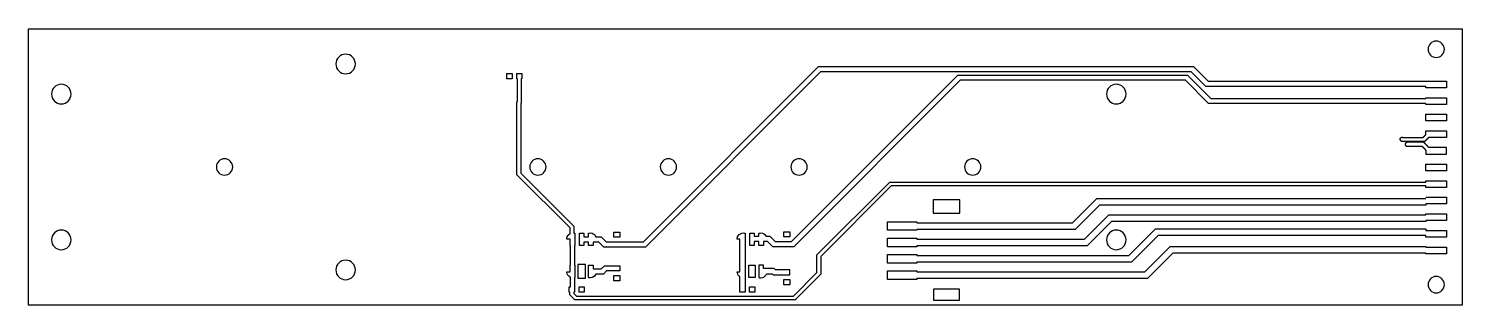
# Model space of a CAD drawing. Extents: x 29 to 248, y 16 to 58.
import ezdxf

# ---------------------------------------------------------------- set-up
doc = ezdxf.new("R2010")
doc.units = 0
doc.layers.get('0').update_dxf_attribs({"linetype": 'CONTINUOUS'})

msp = doc.modelspace()

# ---------------------------------------------------------------- linework, layer by layer
at = {"color": 1, "extrusion": (0, 0, -1)}
msp.add_line((112.38, 27.16), (112.38, 27.16), dxfattribs=at)
msp.add_line((112.38, 20.36), (112.38, 20.36))
for points in [[(248.33, 58.44), (248.33, 16.14), (28.73, 16.14), (28.73, 58.44)], [(113.78, 25.81), (113.78, 25.26), (113.08, 25.26), (113.08, 27.16), (113.78, 27.16), (113.78, 26.61), (114.48, 26.61), (114.48, 27.16), (114.48, 27.16), (114.59, 27.19), (114.8, 27.2), (115.02, 27.16), (115.22, 27.07), (115.39, 26.94), (115.53, 26.77), (115.61, 26.61), (116.4, 26.61), (117.18, 25.83), (118.38, 25.83), (118.86, 25.83), (118.86, 25.83), (122.89, 25.83), (149.71, 52.66), (149.88, 52.66), (207.13, 52.66), (209.39, 50.39), (242.75, 50.39), (242.75, 50.43), (245.92, 50.43), (245.92, 49.41), (242.75, 49.41), (242.75, 49.59), (209.06, 49.59), (206.8, 51.86), (150.04, 51.86), (123.22, 25.03), (119.28, 25.03), (119.28, 25.03), (118.38, 25.03), (118.38, 25.03), (116.85, 25.03), (116.06, 25.81), (115.18, 25.81), (115.18, 25.26), (114.48, 25.26), (114.48, 25.81)], [(167.28, 32.25), (167.28, 30.25), (171.38, 30.25), (171.38, 32.25)], [(112.83, 22.36), (112.83, 20.26), (114.03, 20.26), (114.03, 22.36)], [(144.42, 20.77), (145.32, 20.77), (145.32, 21.57), (144.42, 21.57), (144.42, 21.57), (143.11, 21.57), (142.93, 21.74), (141.28, 21.74), (141.28, 22.26), (140.58, 22.26), (140.58, 20.36), (140.58, 20.36), (140.69, 20.33), (140.9, 20.32), (141.12, 20.36), (141.32, 20.45), (141.49, 20.58), (141.63, 20.75), (141.73, 20.94), (141.73, 20.94), (142.6, 20.94), (142.78, 20.77), (144.42, 20.77)]]:
    msp.add_lwpolyline(points, close=True)
for points in [[(243.08, 55.29, 1), (245.58, 55.29, 1)], [(75.78, 53.04, 1), (78.78, 53.04, 1)], [(32.23, 48.44, 1), (35.23, 48.44, 1)], [(196.83, 48.44, 1), (193.83, 48.44, 1)], [(57.48, 37.29, 1), (59.98, 37.29, 1)], [(107.98, 37.29, 1), (105.48, 37.29, 1)], [(127.98, 37.29, 1), (125.48, 37.29, 1)], [(147.98, 37.29, 1), (145.48, 37.29, 1)], [(174.58, 37.29, 1), (172.08, 37.29, 1)], [(32.23, 26.14, 1), (35.23, 26.14, 1)], [(196.83, 26.14, 1), (193.83, 26.14, 1)], [(75.78, 21.54, 1), (78.78, 21.54, 1)], [(245.58, 19.29, 1), (243.08, 19.29, 1)]]:
    msp.add_lwpolyline(points, format="xyb", close=True)
at = {"extrusion": (0, 0, -1)}
for points in [[(-101.99, 50.77), (-101.99, 51.57), (-102.79, 51.57), (-102.79, 50.77)], [(-242.75, 44.33), (-242.75, 45.35), (-245.92, 45.35), (-245.92, 44.33)], [(-242.75, 36.71), (-242.75, 37.73), (-245.92, 37.73), (-245.92, 36.71)], [(-119.28, 26.53), (-118.38, 26.53), (-118.38, 27.33), (-119.28, 27.33)], [(-145.32, 26.59), (-144.42, 26.59), (-144.42, 27.39), (-145.32, 27.39)], [(-139.03, 22.26), (-140.03, 22.26), (-140.03, 20.36), (-139.03, 20.36)], [(-144.42, 20.07), (-145.32, 20.07), (-145.32, 19.27), (-144.42, 19.27)], [(-139.97, 18.95), (-139.97, 18.15), (-139.17, 18.15), (-139.17, 18.95)], [(-167.38, 16.85), (-167.38, 18.65), (-171.28, 18.65), (-171.28, 16.85)]]:
    msp.add_lwpolyline(points, close=True, dxfattribs=at)
at = {"color": 7}
msp.add_lwpolyline([(112.33, 22.26), (112.38, 22.26), (112.38, 20.36), (112.33, 20.35), (112.33, 18.53), (112.33, 18.53), (112.33, 18.15), (112.23, 18.15), (112.23, 17.96), (112.64, 17.55), (145.87, 17.55), (149.47, 21.14), (149.47, 23.83), (160.62, 34.98), (242.75, 34.98), (242.75, 35.19), (245.92, 35.19), (245.92, 34.17), (242.75, 34.17), (242.75, 34.38), (160.87, 34.38), (150.07, 23.58), (150.07, 20.89), (146.12, 16.95), (112.39, 16.95), (111.63, 17.71), (111.63, 18.15), (111.53, 18.15), (111.53, 18.95), (111.73, 18.95), (111.73, 20.41), (111.65, 20.45), (111.47, 20.58), (111.33, 20.75), (111.24, 20.94), (111.18, 21.15), (111.18, 21.26), (111.68, 21.26), (111.68, 22.26), (111.73, 22.26), (111.73, 25.26), (111.68, 25.26), (111.68, 26.26), (111.18, 26.26), (111.18, 26.37), (111.23, 26.58), (111.33, 26.78), (111.47, 26.94), (111.65, 27.07), (111.65, 27.08), (111.65, 27.98), (103.53, 36.1), (103.53, 47.26), (103.59, 47.32), (103.59, 50.77), (103.49, 50.77), (103.49, 51.57), (104.29, 51.57), (104.29, 50.77), (104.19, 50.77), (104.19, 47.07), (104.13, 47.01), (104.13, 36.35), (112.25, 28.23), (112.25, 27.19), (112.28, 27.19), (112.38, 27.16), (112.38, 27.16), (112.38, 25.26), (112.33, 25.26)], close=True, dxfattribs=at)
msp.add_lwpolyline([(144.42, 25.89), (144.9, 25.89), (144.9, 25.9), (145.6, 25.9), (171.06, 51.35), (206.24, 51.35), (209.8, 47.78), (242.75, 47.78), (242.75, 47.89), (245.92, 47.89), (245.92, 46.87), (242.75, 46.87), (242.75, 46.98), (209.47, 46.98), (205.91, 50.55), (171.39, 50.55), (145.94, 25.1), (145.32, 25.1), (145.32, 25.09), (144.42, 25.09), (144.42, 25.09), (142.74, 25.09), (141.92, 25.91), (141.28, 25.91), (141.28, 25.26), (140.58, 25.26), (140.58, 25.91), (139.88, 25.91), (139.88, 25.26), (139.18, 25.26), (139.18, 27.16), (139.88, 27.16), (139.88, 26.71), (140.58, 26.71), (140.58, 27.16), (140.58, 27.16), (140.69, 27.19), (140.9, 27.2), (141.12, 27.16), (141.32, 27.07), (141.49, 26.94), (141.63, 26.77), (141.66, 26.71), (142.25, 26.71), (143.07, 25.89), (144.42, 25.89)])
at = {"color": 7, "extrusion": (0, 0, -1)}
for points in [[(-118.38, 20.69), (-119.28, 20.69), (-119.28, 19.89), (-118.38, 19.89)], [(-113.83, 18.95), (-113.83, 18.15), (-113.03, 18.15), (-113.03, 18.95)]]:
    msp.add_lwpolyline(points, close=True, dxfattribs=at)
for points in [[(243.17, 41.8, 0), (243.16, 41.79, 0), (243.15, 41.78, 0), (243.14, 41.77, 0), (243.13, 41.76, 0), (243.12, 41.75, 0), (243.11, 41.74, 0), (243.1, 41.73, 0), (243.09, 41.72, 0), (243.08, 41.71, 0), (243.07, 41.7, 0), (243.06, 41.69, 0), (243.05, 41.68, 0), (243.05, 41.67, 0), (243.04, 41.66, 0), (243.03, 41.65, 0), (243.02, 41.64, 0), (243.01, 41.63, 0), (243, 41.62, 0), (242.99, 41.61, 0), (242.98, 41.6, 0), (242.97, 41.59, 0), (242.96, 41.58, 0), (242.95, 41.57, 0), (242.94, 41.56, 0), (242.93, 41.55, 0), (242.92, 41.54, 0), (242.91, 41.53, 0), (242.9, 41.52, 0), (242.89, 41.51, 0), (242.88, 41.51, 0), (242.87, 41.5, 0), (242.86, 41.49, 0), (242.85, 41.48, 0), (242.84, 41.47, 0), (242.83, 41.46, 0), (242.82, 41.45, 0), (242.81, 41.44, 0), (242.8, 41.43, 0), (242.79, 41.42, 0), (242.78, 41.41, 0), (242.77, 41.4, 0), (242.76, 41.39, 0), (242.76, 41.38, 0), (242.75, 41.37, 0), (242.74, 41.36, 0), (242.73, 41.35, 0), (242.72, 41.34, 0), (242.71, 41.33, 0), (242.7, 41.32, 0), (242.69, 41.31, 0), (242.68, 41.3, 0), (242.67, 41.29, 0), (242.66, 41.28, 0), (242.65, 41.27, 0), (242.64, 41.26, 0), (242.63, 41.25, 0), (242.62, 41.24, 0), (242.61, 41.23, 0), (242.6, 41.22, 0), (242.59, 41.22, 0), (242.58, 41.21, 0), (242.56, 41.2, 0), (242.5, 41.2, 0), (242.44, 41.2, 0), (242.39, 41.2, 0), (242.33, 41.2, 0), (242.27, 41.2, 0), (242.22, 41.2, 0), (242.16, 41.2, 0), (242.1, 41.2, 0), (242.04, 41.2, 0), (241.99, 41.2, 0), (241.93, 41.2, 0), (241.87, 41.2, 0), (241.81, 41.2, 0), (241.76, 41.2, 0), (241.7, 41.2, 0), (241.64, 41.2, 0), (241.59, 41.2, 0), (241.53, 41.2, 0), (241.47, 41.2, 0), (241.41, 41.2, 0), (241.36, 41.2, 0), (241.3, 41.2, 0), (241.24, 41.2, 0), (241.19, 41.2, 0), (241.13, 41.2, 0), (241.07, 41.2, 0), (241.01, 41.2, 0), (240.96, 41.2, 0), (240.9, 41.2, 0), (240.84, 41.2, 0), (240.78, 41.2, 0), (240.73, 41.2, 0), (240.67, 41.2, 0), (240.61, 41.2, 0), (240.56, 41.2, 0), (240.5, 41.2, 0), (240.44, 41.2, 0), (240.38, 41.2, 0), (240.33, 41.2, 0), (240.27, 41.2, 0), (240.21, 41.2, 0), (240.15, 41.2, 0), (240.1, 41.2, 0), (240.04, 41.2, 0), (239.98, 41.2, 0), (239.93, 41.2, 0), (239.87, 41.2, 0), (239.81, 41.2, 0), (239.75, 41.2, 0), (239.7, 41.2, 0), (239.64, 41.2, 0), (239.58, 41.2, 0), (239.53, 41.2, 0), (239.47, 41.2, 0), (239.41, 41.2, 0), (239.35, 41.2, 0), (239.3, 41.2, 0), (239.24, 41.2, 0), (239.18, 41.2, 0), (239.12, 41.2, 0), (239.07, 41.2, 0), (239.04, 41.2, 0), (239.04, 41.2, 0), (239.03, 41.2, 0), (239.03, 41.21, 0), (239.03, 41.21, 0), (239.03, 41.21, 0), (239.03, 41.21, 0), (239.02, 41.21, 0), (239.02, 41.22, 0), (239.02, 41.22, 0), (239.02, 41.22, 0), (239.01, 41.22, 0), (239.01, 41.22, 0), (239.01, 41.23, 0), (239.01, 41.23, 0), (239.01, 41.23, 0), (239, 41.23, 0), (239, 41.24, 0), (239, 41.24, 0), (239, 41.24, 0), (239, 41.24, 0), (238.99, 41.24, 0), (238.99, 41.25, 0), (238.99, 41.25, 0), (238.99, 41.25, 0), (238.98, 41.25, 0), (238.98, 41.25, 0), (238.98, 41.26, 0), (238.98, 41.26, 0), (238.98, 41.26, 0), (238.97, 41.26, 0), (238.97, 41.27, 0), (238.97, 41.27, 0), (238.97, 41.27, 0), (238.97, 41.27, 0), (238.96, 41.27, 0), (238.96, 41.28, 0), (238.96, 41.28, 0), (238.96, 41.28, 0), (238.96, 41.28, 0), (238.95, 41.28, 0), (238.95, 41.29, 0), (238.95, 41.29, 0), (238.95, 41.29, 0), (238.94, 41.29, 0), (238.94, 41.3, 0), (238.94, 41.3, 0), (238.94, 41.3, 0), (238.94, 41.3, 0), (238.93, 41.3, 0), (238.93, 41.31, 0), (238.93, 41.31, 0), (238.93, 41.31, 0), (238.93, 41.31, 0), (238.92, 41.31, 0), (238.92, 41.32, 0), (238.92, 41.32, 0), (238.92, 41.32, 0), (238.91, 41.32, 0), (238.91, 41.33, 0), (238.91, 41.33, 0), (238.91, 41.33, 0), (238.91, 41.33, 0), (238.9, 41.34, 0), (238.9, 41.34, 0), (238.9, 41.34, 0), (238.89, 41.35, 0), (238.89, 41.35, 0), (238.89, 41.35, 0), (238.88, 41.36, 0), (238.88, 41.36, 0), (238.88, 41.36, 0), (238.88, 41.37, 0), (238.87, 41.37, 0), (238.87, 41.38, 0), (238.87, 41.38, 0), (238.87, 41.38, 0), (238.86, 41.39, 0), (238.86, 41.39, 0), (238.86, 41.4, 0), (238.86, 41.4, 0), (238.85, 41.4, 0), (238.85, 41.41, 0), (238.85, 41.41, 0), (238.85, 41.42, 0), (238.84, 41.42, 0), (238.84, 41.43, 0), (238.84, 41.43, 0), (238.84, 41.44, 0), (238.84, 41.44, 0), (238.84, 41.45, 0), (238.83, 41.45, 0), (238.83, 41.45, 0), (238.83, 41.46, 0), (238.83, 41.46, 0), (238.83, 41.47, 0), (238.83, 41.47, 0), (238.83, 41.48, 0), (238.83, 41.48, 0), (238.82, 41.49, 0), (238.82, 41.49, 0), (238.82, 41.5, 0), (238.82, 41.5, 0), (238.82, 41.51, 0), (238.82, 41.51, 0), (238.82, 41.52, 0), (238.82, 41.52, 0), (238.82, 41.53, 0), (238.82, 41.53, 0), (238.82, 41.54, 0), (238.82, 41.54, 0), (238.82, 41.55, 0), (238.82, 41.55, 0), (238.82, 41.56, 0), (238.82, 41.56, 0), (238.82, 41.57, 0), (238.82, 41.57, 0), (238.82, 41.58, 0), (238.82, 41.58, 0), (238.82, 41.59, 0), (238.82, 41.59, 0), (238.83, 41.6, 0), (238.83, 41.6, 0), (238.83, 41.61, 0), (238.83, 41.61, 0), (238.83, 41.62, 0), (238.83, 41.62, 0), (238.83, 41.63, 0), (238.83, 41.63, 0), (238.84, 41.64, 0), (238.84, 41.64, 0), (238.84, 41.65, 0), (238.84, 41.65, 0), (238.84, 41.66, 0), (238.84, 41.66, 0), (238.85, 41.67, 0), (238.85, 41.67, 0), (238.85, 41.67, 0), (238.85, 41.68, 0), (238.85, 41.68, 0), (238.86, 41.69, 0), (238.86, 41.69, 0), (238.86, 41.69, 0), (238.86, 41.7, 0), (238.87, 41.7, 0), (238.87, 41.71, 0), (238.87, 41.71, 0), (238.87, 41.71, 0), (238.88, 41.72, 0), (238.88, 41.72, 0), (238.88, 41.72, 0), (238.88, 41.73, 0), (238.89, 41.73, 0), (238.89, 41.74, 0), (238.89, 41.74, 0), (238.9, 41.74, 0), (238.9, 41.75, 0), (238.9, 41.75, 0), (238.91, 41.75, 0), (238.91, 41.76, 0), (238.91, 41.76, 0), (238.92, 41.76, 0), (238.92, 41.76, 0), (238.92, 41.77, 0), (238.93, 41.77, 0), (238.93, 41.77, 0), (238.93, 41.78, 0), (238.94, 41.78, 0), (238.94, 41.78, 0), (238.94, 41.79, 0), (238.95, 41.79, 0), (238.95, 41.79, 0), (238.96, 41.79, 0), (238.96, 41.8, 0), (238.97, 41.8, 0), (238.97, 41.8, 0), (238.97, 41.8, 0), (238.98, 41.81, 0), (238.98, 41.81, 0), (238.99, 41.81, 0), (238.99, 41.81, 0), (239, 41.82, 0), (239, 41.82, 0), (239, 41.82, 0), (239.01, 41.82, 0), (239.01, 41.82, 0), (239.02, 41.82, 0), (239.02, 41.83, 0), (239.03, 41.83, 0), (239.03, 41.83, 0), (239.04, 41.83, 0), (239.04, 41.83, 0), (239.05, 41.83, 0), (239.05, 41.83, 0), (239.06, 41.84, 0), (239.06, 41.84, 0), (239.07, 41.84, 0), (239.07, 41.84, 0), (239.08, 41.84, 0), (239.08, 41.84, 0), (239.09, 41.84, 0), (239.09, 41.84, 0), (239.1, 41.84, 0), (239.1, 41.84, 0), (239.11, 41.84, 0), (239.11, 41.84, 0), (239.12, 41.84, 0), (239.12, 41.84, 0), (239.13, 41.84, 0), (239.13, 41.84, 0), (239.14, 41.84, 0), (239.14, 41.84, 0), (239.15, 41.84, 0), (239.15, 41.84, 0), (239.16, 41.84, 0), (239.16, 41.84, 0), (239.17, 41.84, 0), (239.17, 41.84, 0), (239.18, 41.84, 0), (239.18, 41.84, 0), (239.19, 41.83, 0), (239.19, 41.83, 0), (239.2, 41.83, 0), (239.2, 41.83, 0), (239.21, 41.83, 0), (239.21, 41.83, 0), (239.22, 41.83, 0), (239.22, 41.83, 0), (239.22, 41.82, 0), (239.23, 41.82, 0), (239.23, 41.82, 0), (239.24, 41.82, 0), (239.24, 41.82, 0), (239.25, 41.81, 0), (239.25, 41.81, 0), (239.25, 41.81, 0), (239.26, 41.81, 0), (239.26, 41.81, 0), (239.27, 41.8, 0), (239.27, 41.8, 0), (239.27, 41.8, 0), (239.3, 41.8, 0), (239.35, 41.8, 0), (239.4, 41.8, 0), (239.45, 41.8, 0), (239.5, 41.8, 0), (239.55, 41.8, 0), (239.59, 41.8, 0), (239.64, 41.8, 0), (239.69, 41.8, 0), (239.74, 41.8, 0), (239.79, 41.8, 0), (239.84, 41.8, 0), (239.89, 41.8, 0), (239.94, 41.8, 0), (239.99, 41.8, 0), (240.04, 41.8, 0), (240.09, 41.8, 0), (240.14, 41.8, 0), (240.19, 41.8, 0), (240.24, 41.8, 0), (240.29, 41.8, 0), (240.34, 41.8, 0), (240.38, 41.8, 0), (240.43, 41.8, 0), (240.48, 41.8, 0), (240.53, 41.8, 0), (240.58, 41.8, 0), (240.63, 41.8, 0), (240.68, 41.8, 0), (240.73, 41.8, 0), (240.78, 41.8, 0), (240.83, 41.8, 0), (240.88, 41.8, 0), (240.93, 41.8, 0), (240.98, 41.8, 0), (241.03, 41.8, 0), (241.08, 41.8, 0), (241.13, 41.8, 0), (241.17, 41.8, 0), (241.22, 41.8, 0), (241.27, 41.8, 0), (241.32, 41.8, 0), (241.37, 41.8, 0), (241.42, 41.8, 0), (241.47, 41.8, 0), (241.52, 41.8, 0), (241.57, 41.8, 0), (241.62, 41.8, 0), (241.67, 41.8, 0), (241.72, 41.8, 0), (241.77, 41.8, 0), (241.82, 41.8, 0), (241.87, 41.8, 0), (241.92, 41.8, 0), (241.97, 41.8, 0), (242.01, 41.8, 0), (242.06, 41.8, 0), (242.11, 41.8, 0), (242.16, 41.8, 0), (242.21, 41.8, 0), (242.26, 41.8, 0), (242.31, 41.8, 0), (242.33, 41.8, 0), (242.34, 41.81, 0), (242.34, 41.82, 0), (242.35, 41.82, 0), (242.36, 41.83, 0), (242.36, 41.84, 0), (242.37, 41.84, 0), (242.38, 41.85, 0), (242.38, 41.86, 0), (242.39, 41.86, 0), (242.4, 41.87, 0), (242.41, 41.88, 0), (242.41, 41.88, 0), (242.42, 41.89, 0), (242.43, 41.9, 0), (242.43, 41.91, 0), (242.44, 41.91, 0), (242.45, 41.92, 0), (242.45, 41.93, 0), (242.46, 41.93, 0), (242.47, 41.94, 0), (242.47, 41.95, 0), (242.48, 41.95, 0), (242.49, 41.96, 0), (242.49, 41.97, 0), (242.5, 41.97, 0), (242.51, 41.98, 0), (242.51, 41.99, 0), (242.52, 41.99, 0), (242.53, 42, 0), (242.53, 42.01, 0), (242.54, 42.01, 0), (242.55, 42.02, 0), (242.56, 42.03, 0), (242.56, 42.04, 0), (242.57, 42.04, 0), (242.58, 42.05, 0), (242.58, 42.06, 0), (242.59, 42.06, 0), (242.6, 42.07, 0), (242.6, 42.08, 0), (242.61, 42.08, 0), (242.62, 42.09, 0), (242.62, 42.1, 0), (242.63, 42.1, 0), (242.64, 42.11, 0), (242.64, 42.12, 0), (242.65, 42.12, 0), (242.66, 42.13, 0), (242.66, 42.14, 0), (242.67, 42.14, 0), (242.68, 42.15, 0), (242.69, 42.16, 0), (242.69, 42.16, 0), (242.7, 42.17, 0), (242.71, 42.18, 0), (242.71, 42.19, 0), (242.72, 42.19, 0), (242.73, 42.2, 0), (242.73, 42.21, 0), (242.74, 42.21, 0), (242.75, 42.22, 0), (242.75, 42.23, 0), (242.75, 42.24, 0), (242.75, 42.25, 0), (242.75, 42.26, 0), (242.75, 42.27, 0), (242.75, 42.28, 0), (242.75, 42.29, 0), (242.75, 42.3, 0), (242.75, 42.31, 0), (242.75, 42.32, 0), (242.75, 42.33, 0), (242.75, 42.33, 0), (242.75, 42.34, 0), (242.75, 42.35, 0), (242.75, 42.36, 0), (242.75, 42.37, 0), (242.75, 42.38, 0), (242.75, 42.39, 0), (242.75, 42.4, 0), (242.75, 42.41, 0), (242.75, 42.42, 0), (242.75, 42.43, 0), (242.75, 42.44, 0), (242.75, 42.45, 0), (242.75, 42.46, 0), (242.75, 42.47, 0), (242.75, 42.48, 0), (242.75, 42.49, 0), (242.75, 42.5, 0), (242.75, 42.51, 0), (242.75, 42.52, 0), (242.75, 42.53, 0), (242.75, 42.54, 0), (242.75, 42.55, 0), (242.75, 42.56, 0), (242.75, 42.57, 0), (242.75, 42.58, 0), (242.75, 42.59, 0), (242.75, 42.6, 0), (242.75, 42.61, 0), (242.75, 42.61, 0), (242.75, 42.62, 0), (242.75, 42.63, 0), (242.75, 42.64, 0), (242.75, 42.65, 0), (242.75, 42.66, 0), (242.75, 42.67, 0), (242.75, 42.68, 0), (242.75, 42.69, 0), (242.75, 42.7, 0), (242.75, 42.71, 0), (242.75, 42.72, 0), (242.75, 42.73, 0), (242.75, 42.74, 0), (242.75, 42.75, 0), (242.75, 42.76, 0), (242.75, 42.77, 0), (242.75, 42.78, 0), (242.75, 42.79, 0), (242.75, 42.8, 0), (242.75, 42.81, 0), (242.76, 42.82, 0), (242.81, 42.82, 0), (242.86, 42.82, 0), (242.91, 42.82, 0), (242.96, 42.82, 0), (243.01, 42.82, 0), (243.07, 42.82, 0), (243.12, 42.82, 0), (243.17, 42.82, 0), (243.22, 42.82, 0), (243.27, 42.82, 0), (243.32, 42.82, 0), (243.37, 42.82, 0), (243.43, 42.82, 0), (243.48, 42.82, 0), (243.53, 42.82, 0), (243.58, 42.82, 0), (243.63, 42.82, 0), (243.68, 42.82, 0), (243.73, 42.82, 0), (243.79, 42.82, 0), (243.84, 42.82, 0), (243.89, 42.82, 0), (243.94, 42.82, 0), (243.99, 42.82, 0), (244.04, 42.82, 0), (244.09, 42.82, 0), (244.14, 42.82, 0), (244.2, 42.82, 0), (244.25, 42.82, 0), (244.3, 42.82, 0), (244.35, 42.82, 0), (244.4, 42.82, 0), (244.45, 42.82, 0), (244.5, 42.82, 0), (244.56, 42.82, 0), (244.61, 42.82, 0), (244.66, 42.82, 0), (244.71, 42.82, 0), (244.76, 42.82, 0), (244.81, 42.82, 0), (244.86, 42.82, 0), (244.91, 42.82, 0), (244.97, 42.82, 0), (245.02, 42.82, 0), (245.07, 42.82, 0), (245.12, 42.82, 0), (245.17, 42.82, 0), (245.22, 42.82, 0), (245.27, 42.82, 0), (245.33, 42.82, 0), (245.38, 42.82, 0), (245.43, 42.82, 0), (245.48, 42.82, 0), (245.53, 42.82, 0), (245.58, 42.82, 0), (245.63, 42.82, 0), (245.68, 42.82, 0), (245.74, 42.82, 0), (245.79, 42.82, 0), (245.84, 42.82, 0), (245.89, 42.82, 0), (245.92, 42.81, 0), (245.92, 42.79, 0), (245.92, 42.77, 0), (245.92, 42.76, 0), (245.92, 42.74, 0), (245.92, 42.72, 0), (245.92, 42.71, 0), (245.92, 42.69, 0), (245.92, 42.68, 0), (245.92, 42.66, 0), (245.92, 42.64, 0), (245.92, 42.63, 0), (245.92, 42.61, 0), (245.92, 42.59, 0), (245.92, 42.58, 0), (245.92, 42.56, 0), (245.92, 42.54, 0), (245.92, 42.53, 0), (245.92, 42.51, 0), (245.92, 42.49, 0), (245.92, 42.48, 0), (245.92, 42.46, 0), (245.92, 42.44, 0), (245.92, 42.43, 0), (245.92, 42.41, 0), (245.92, 42.39, 0), (245.92, 42.38, 0), (245.92, 42.36, 0), (245.92, 42.34, 0), (245.92, 42.33, 0), (245.92, 42.31, 0), (245.92, 42.3, 0), (245.92, 42.28, 0), (245.92, 42.26, 0), (245.92, 42.25, 0), (245.92, 42.23, 0), (245.92, 42.21, 0), (245.92, 42.2, 0), (245.92, 42.18, 0), (245.92, 42.16, 0), (245.92, 42.15, 0), (245.92, 42.13, 0), (245.92, 42.11, 0), (245.92, 42.1, 0), (245.92, 42.08, 0), (245.92, 42.06, 0), (245.92, 42.05, 0), (245.92, 42.03, 0), (245.92, 42.01, 0), (245.92, 42, 0), (245.92, 41.98, 0), (245.92, 41.96, 0), (245.92, 41.95, 0), (245.92, 41.93, 0), (245.92, 41.92, 0), (245.92, 41.9, 0), (245.92, 41.88, 0), (245.92, 41.87, 0), (245.92, 41.85, 0), (245.92, 41.83, 0), (245.92, 41.82, 0), (245.92, 41.8, 0), (245.88, 41.8, 0), (245.84, 41.8, 0), (245.79, 41.8, 0), (245.75, 41.8, 0), (245.71, 41.8, 0), (245.66, 41.8, 0), (245.62, 41.8, 0), (245.57, 41.8, 0), (245.53, 41.8, 0), (245.48, 41.8, 0), (245.44, 41.8, 0), (245.39, 41.8, 0), (245.35, 41.8, 0), (245.31, 41.8, 0), (245.26, 41.8, 0), (245.22, 41.8, 0), (245.17, 41.8, 0), (245.13, 41.8, 0), (245.08, 41.8, 0), (245.04, 41.8, 0), (244.99, 41.8, 0), (244.95, 41.8, 0), (244.91, 41.8, 0), (244.86, 41.8, 0), (244.82, 41.8, 0), (244.77, 41.8, 0), (244.73, 41.8, 0), (244.68, 41.8, 0), (244.64, 41.8, 0), (244.59, 41.8, 0), (244.55, 41.8, 0), (244.51, 41.8, 0), (244.46, 41.8, 0), (244.42, 41.8, 0), (244.37, 41.8, 0), (244.33, 41.8, 0), (244.28, 41.8, 0), (244.24, 41.8, 0), (244.19, 41.8, 0), (244.15, 41.8, 0), (244.1, 41.8, 0), (244.06, 41.8, 0), (244.02, 41.8, 0), (243.97, 41.8, 0), (243.93, 41.8, 0), (243.88, 41.8, 0), (243.84, 41.8, 0), (243.79, 41.8, 0), (243.75, 41.8, 0), (243.7, 41.8, 0), (243.66, 41.8, 0), (243.62, 41.8, 0), (243.57, 41.8, 0), (243.53, 41.8, 0), (243.48, 41.8, 0), (243.44, 41.8, 0), (243.39, 41.8, 0), (243.35, 41.8, 0), (243.3, 41.8, 0), (243.26, 41.8, 0), (243.22, 41.8, 0), (243.17, 41.8, 0)], [(243.17, 40.27, 0), (243.17, 40.27, 0), (243.17, 40.27, 0), (243.17, 40.27, 0), (243.17, 40.27, 0), (243.17, 40.27, 0), (243.17, 40.28, 0), (243.17, 40.28, 0), (243.17, 40.28, 0), (243.17, 40.28, 0), (243.17, 40.28, 0), (243.17, 40.28, 0), (243.17, 40.28, 0), (243.17, 40.28, 0), (243.17, 40.28, 0), (243.17, 40.28, 0), (243.17, 40.28, 0), (243.17, 40.28, 0), (243.17, 40.28, 0), (243.17, 40.28, 0), (243.17, 40.28, 0), (243.17, 40.28, 0), (243.17, 40.28, 0), (243.17, 40.28, 0), (243.17, 40.28, 0), (243.17, 40.28, 0), (243.17, 40.28, 0), (243.17, 40.28, 0), (243.17, 40.28, 0), (243.17, 40.28, 0), (243.17, 40.29, 0), (243.17, 40.29, 0), (243.17, 40.29, 0), (243.17, 40.29, 0), (243.17, 40.29, 0), (243.17, 40.29, 0), (243.17, 40.29, 0), (243.17, 40.29, 0), (243.17, 40.29, 0), (243.17, 40.29, 0), (243.17, 40.29, 0), (243.17, 40.29, 0), (243.17, 40.29, 0), (243.17, 40.29, 0), (243.17, 40.29, 0), (243.17, 40.29, 0), (243.17, 40.29, 0), (243.17, 40.29, 0), (243.17, 40.29, 0), (243.17, 40.29, 0), (243.17, 40.29, 0), (243.17, 40.29, 0), (243.17, 40.29, 0), (243.17, 40.3, 0), (243.17, 40.3, 0), (243.17, 40.3, 0), (243.17, 40.3, 0), (243.17, 40.3, 0), (243.17, 40.3, 0), (243.17, 40.3, 0), (243.17, 40.3, 0), (243.17, 40.3, 0), (243.16, 40.31, 0), (243.15, 40.32, 0), (243.14, 40.34, 0), (243.12, 40.35, 0), (243.11, 40.36, 0), (243.1, 40.37, 0), (243.09, 40.39, 0), (243.07, 40.4, 0), (243.06, 40.41, 0), (243.05, 40.42, 0), (243.04, 40.43, 0), (243.03, 40.45, 0), (243.01, 40.46, 0), (243, 40.47, 0), (242.99, 40.48, 0), (242.98, 40.5, 0), (242.96, 40.51, 0), (242.95, 40.52, 0), (242.94, 40.53, 0), (242.93, 40.55, 0), (242.91, 40.56, 0), (242.9, 40.57, 0), (242.89, 40.58, 0), (242.88, 40.6, 0), (242.86, 40.61, 0), (242.85, 40.62, 0), (242.84, 40.63, 0), (242.83, 40.65, 0), (242.81, 40.66, 0), (242.8, 40.67, 0), (242.79, 40.68, 0), (242.78, 40.7, 0), (242.76, 40.71, 0), (242.75, 40.72, 0), (242.74, 40.73, 0), (242.73, 40.74, 0), (242.72, 40.76, 0), (242.7, 40.77, 0), (242.69, 40.78, 0), (242.68, 40.79, 0), (242.67, 40.81, 0), (242.65, 40.82, 0), (242.64, 40.83, 0), (242.63, 40.84, 0), (242.62, 40.86, 0), (242.6, 40.87, 0), (242.59, 40.88, 0), (242.58, 40.89, 0), (242.57, 40.91, 0), (242.55, 40.92, 0), (242.54, 40.93, 0), (242.53, 40.94, 0), (242.52, 40.96, 0), (242.5, 40.97, 0), (242.49, 40.98, 0), (242.48, 40.99, 0), (242.47, 41.01, 0), (242.45, 41.02, 0), (242.44, 41.03, 0), (242.43, 41.04, 0), (242.42, 41.05, 0), (242.38, 41.06, 0), (242.34, 41.06, 0), (242.29, 41.06, 0), (242.25, 41.06, 0), (242.21, 41.06, 0), (242.17, 41.06, 0), (242.13, 41.06, 0), (242.09, 41.06, 0), (242.05, 41.06, 0), (242, 41.06, 0), (241.96, 41.06, 0), (241.92, 41.06, 0), (241.88, 41.06, 0), (241.84, 41.06, 0), (241.8, 41.06, 0), (241.75, 41.06, 0), (241.71, 41.06, 0), (241.67, 41.06, 0), (241.63, 41.06, 0), (241.59, 41.06, 0), (241.55, 41.06, 0), (241.51, 41.06, 0), (241.46, 41.06, 0), (241.42, 41.06, 0), (241.38, 41.06, 0), (241.34, 41.06, 0), (241.3, 41.06, 0), (241.26, 41.06, 0), (241.22, 41.06, 0), (241.17, 41.06, 0), (241.13, 41.06, 0), (241.09, 41.06, 0), (241.05, 41.06, 0), (241.01, 41.06, 0), (240.97, 41.06, 0), (240.92, 41.06, 0), (240.88, 41.06, 0), (240.84, 41.06, 0), (240.8, 41.06, 0), (240.76, 41.06, 0), (240.72, 41.06, 0), (240.68, 41.06, 0), (240.63, 41.06, 0), (240.59, 41.06, 0), (240.55, 41.06, 0), (240.51, 41.06, 0), (240.47, 41.06, 0), (240.43, 41.06, 0), (240.39, 41.06, 0), (240.34, 41.06, 0), (240.3, 41.06, 0), (240.26, 41.06, 0), (240.22, 41.06, 0), (240.18, 41.06, 0), (240.14, 41.06, 0), (240.09, 41.06, 0), (240.05, 41.06, 0), (240.01, 41.06, 0), (239.97, 41.06, 0), (239.93, 41.06, 0), (239.89, 41.06, 0), (239.88, 41.06, 0), (239.88, 41.06, 0), (239.87, 41.05, 0), (239.87, 41.05, 0), (239.86, 41.05, 0), (239.86, 41.05, 0), (239.85, 41.05, 0), (239.85, 41.05, 0), (239.84, 41.05, 0), (239.84, 41.05, 0), (239.83, 41.05, 0), (239.83, 41.05, 0), (239.82, 41.05, 0), (239.82, 41.05, 0), (239.82, 41.05, 0), (239.81, 41.05, 0), (239.81, 41.05, 0), (239.8, 41.04, 0), (239.8, 41.04, 0), (239.79, 41.04, 0), (239.79, 41.04, 0), (239.78, 41.04, 0), (239.78, 41.04, 0), (239.77, 41.03, 0), (239.77, 41.03, 0), (239.76, 41.03, 0), (239.76, 41.03, 0), (239.76, 41.03, 0), (239.75, 41.02, 0), (239.75, 41.02, 0), (239.74, 41.02, 0), (239.74, 41.02, 0), (239.73, 41.01, 0), (239.73, 41.01, 0), (239.72, 41.01, 0), (239.72, 41.01, 0), (239.72, 41, 0), (239.71, 41, 0), (239.71, 41, 0), (239.7, 40.99, 0), (239.7, 40.99, 0), (239.69, 40.99, 0), (239.69, 40.98, 0), (239.69, 40.98, 0), (239.68, 40.98, 0), (239.68, 40.97, 0), (239.68, 40.97, 0), (239.67, 40.97, 0), (239.67, 40.96, 0), (239.66, 40.96, 0), (239.66, 40.96, 0), (239.66, 40.95, 0), (239.65, 40.95, 0), (239.65, 40.94, 0), (239.65, 40.94, 0), (239.64, 40.94, 0), (239.64, 40.93, 0), (239.64, 40.93, 0), (239.64, 40.92, 0), (239.63, 40.92, 0), (239.63, 40.92, 0), (239.63, 40.91, 0), (239.62, 40.91, 0), (239.62, 40.9, 0), (239.62, 40.9, 0), (239.62, 40.89, 0), (239.61, 40.89, 0), (239.61, 40.88, 0), (239.61, 40.88, 0), (239.61, 40.87, 0), (239.61, 40.87, 0), (239.6, 40.87, 0), (239.6, 40.86, 0), (239.6, 40.86, 0), (239.6, 40.85, 0), (239.6, 40.85, 0), (239.6, 40.84, 0), (239.6, 40.84, 0), (239.59, 40.83, 0), (239.59, 40.83, 0), (239.59, 40.82, 0), (239.59, 40.82, 0), (239.59, 40.81, 0), (239.59, 40.81, 0), (239.59, 40.8, 0), (239.59, 40.8, 0), (239.59, 40.8, 0), (239.59, 40.79, 0), (239.59, 40.79, 0), (239.58, 40.78, 0), (239.58, 40.78, 0), (239.58, 40.77, 0), (239.58, 40.77, 0), (239.58, 40.76, 0), (239.58, 40.76, 0), (239.58, 40.75, 0), (239.58, 40.75, 0), (239.58, 40.75, 0), (239.58, 40.74, 0), (239.58, 40.74, 0), (239.58, 40.73, 0), (239.58, 40.73, 0), (239.59, 40.72, 0), (239.59, 40.72, 0), (239.59, 40.71, 0), (239.59, 40.71, 0), (239.59, 40.7, 0), (239.59, 40.7, 0), (239.59, 40.7, 0), (239.59, 40.69, 0), (239.59, 40.69, 0), (239.59, 40.68, 0), (239.59, 40.68, 0), (239.6, 40.67, 0), (239.6, 40.67, 0), (239.6, 40.66, 0), (239.6, 40.66, 0), (239.6, 40.65, 0), (239.6, 40.65, 0), (239.6, 40.64, 0), (239.61, 40.64, 0), (239.61, 40.64, 0), (239.61, 40.63, 0), (239.61, 40.63, 0), (239.62, 40.62, 0), (239.62, 40.62, 0), (239.62, 40.61, 0), (239.62, 40.61, 0), (239.62, 40.6, 0), (239.63, 40.6, 0), (239.63, 40.59, 0), (239.63, 40.59, 0), (239.64, 40.59, 0), (239.64, 40.58, 0), (239.64, 40.58, 0), (239.64, 40.57, 0), (239.65, 40.57, 0), (239.65, 40.57, 0), (239.65, 40.56, 0), (239.66, 40.56, 0), (239.66, 40.55, 0), (239.66, 40.55, 0), (239.67, 40.55, 0), (239.67, 40.54, 0), (239.68, 40.54, 0), (239.68, 40.54, 0), (239.68, 40.53, 0), (239.69, 40.53, 0), (239.69, 40.53, 0), (239.7, 40.52, 0), (239.7, 40.52, 0), (239.7, 40.52, 0), (239.71, 40.51, 0), (239.71, 40.51, 0), (239.72, 40.51, 0), (239.72, 40.5, 0), (239.72, 40.5, 0), (239.73, 40.5, 0), (239.73, 40.5, 0), (239.74, 40.49, 0), (239.74, 40.49, 0), (239.75, 40.49, 0), (239.75, 40.49, 0), (239.76, 40.48, 0), (239.76, 40.48, 0), (239.76, 40.48, 0), (239.77, 40.48, 0), (239.77, 40.48, 0), (239.78, 40.47, 0), (239.78, 40.47, 0), (239.79, 40.47, 0), (239.79, 40.47, 0), (239.8, 40.47, 0), (239.8, 40.47, 0), (239.81, 40.47, 0), (239.81, 40.46, 0), (239.82, 40.46, 0), (239.82, 40.46, 0), (239.83, 40.46, 0), (239.83, 40.46, 0), (239.83, 40.46, 0), (239.84, 40.46, 0), (239.84, 40.46, 0), (239.85, 40.46, 0), (239.85, 40.46, 0), (239.86, 40.46, 0), (239.86, 40.46, 0), (239.87, 40.46, 0), (239.87, 40.46, 0), (239.88, 40.46, 0), (239.88, 40.46, 0), (239.89, 40.46, 0), (239.93, 40.46, 0), (239.97, 40.46, 0), (240, 40.46, 0), (240.04, 40.46, 0), (240.08, 40.46, 0), (240.12, 40.46, 0), (240.15, 40.46, 0), (240.19, 40.46, 0), (240.23, 40.46, 0), (240.27, 40.46, 0), (240.3, 40.46, 0), (240.34, 40.46, 0), (240.38, 40.46, 0), (240.42, 40.46, 0), (240.45, 40.46, 0), (240.49, 40.46, 0), (240.53, 40.46, 0), (240.57, 40.46, 0), (240.6, 40.46, 0), (240.64, 40.46, 0), (240.68, 40.46, 0), (240.72, 40.46, 0), (240.75, 40.46, 0), (240.79, 40.46, 0), (240.83, 40.46, 0), (240.86, 40.46, 0), (240.9, 40.46, 0), (240.94, 40.46, 0), (240.98, 40.46, 0), (241.01, 40.46, 0), (241.05, 40.46, 0), (241.09, 40.46, 0), (241.13, 40.46, 0), (241.16, 40.46, 0), (241.2, 40.46, 0), (241.24, 40.46, 0), (241.28, 40.46, 0), (241.31, 40.46, 0), (241.35, 40.46, 0), (241.39, 40.46, 0), (241.43, 40.46, 0), (241.46, 40.46, 0), (241.5, 40.46, 0), (241.54, 40.46, 0), (241.58, 40.46, 0), (241.61, 40.46, 0), (241.65, 40.46, 0), (241.69, 40.46, 0), (241.73, 40.46, 0), (241.76, 40.46, 0), (241.8, 40.46, 0), (241.84, 40.46, 0), (241.88, 40.46, 0), (241.91, 40.46, 0), (241.95, 40.46, 0), (241.99, 40.46, 0), (242.03, 40.46, 0), (242.06, 40.46, 0), (242.1, 40.46, 0), (242.14, 40.46, 0), (242.17, 40.45, 0), (242.18, 40.45, 0), (242.18, 40.44, 0), (242.19, 40.43, 0), (242.2, 40.43, 0), (242.2, 40.42, 0), (242.21, 40.41, 0), (242.22, 40.41, 0), (242.22, 40.4, 0), (242.23, 40.39, 0), (242.24, 40.39, 0), (242.24, 40.38, 0), (242.25, 40.37, 0), (242.26, 40.37, 0), (242.26, 40.36, 0), (242.27, 40.35, 0), (242.28, 40.35, 0), (242.28, 40.34, 0), (242.29, 40.33, 0), (242.3, 40.33, 0), (242.3, 40.32, 0), (242.31, 40.31, 0), (242.32, 40.31, 0), (242.32, 40.3, 0), (242.33, 40.29, 0), (242.34, 40.29, 0), (242.34, 40.28, 0), (242.35, 40.27, 0), (242.36, 40.27, 0), (242.36, 40.26, 0), (242.37, 40.25, 0), (242.38, 40.25, 0), (242.38, 40.24, 0), (242.39, 40.23, 0), (242.4, 40.23, 0), (242.4, 40.22, 0), (242.41, 40.21, 0), (242.42, 40.21, 0), (242.42, 40.2, 0), (242.43, 40.2, 0), (242.44, 40.19, 0), (242.44, 40.18, 0), (242.45, 40.18, 0), (242.46, 40.17, 0), (242.46, 40.16, 0), (242.47, 40.16, 0), (242.48, 40.15, 0), (242.48, 40.14, 0), (242.49, 40.14, 0), (242.5, 40.13, 0), (242.5, 40.12, 0), (242.51, 40.12, 0), (242.51, 40.11, 0), (242.52, 40.1, 0), (242.53, 40.1, 0), (242.53, 40.09, 0), (242.54, 40.08, 0), (242.55, 40.08, 0), (242.55, 40.07, 0), (242.56, 40.06, 0), (242.57, 40.06, 0), (242.57, 40.05, 0), (242.57, 40.05, 0), (242.57, 40.05, 0), (242.57, 40.05, 0), (242.57, 40.05, 0), (242.57, 40.05, 0), (242.57, 40.05, 0), (242.57, 40.05, 0), (242.57, 40.05, 0), (242.57, 40.05, 0), (242.57, 40.05, 0), (242.57, 40.05, 0), (242.57, 40.04, 0), (242.57, 40.04, 0), (242.57, 40.04, 0), (242.57, 40.04, 0), (242.57, 40.04, 0), (242.57, 40.04, 0), (242.57, 40.04, 0), (242.57, 40.04, 0), (242.57, 40.04, 0), (242.57, 40.04, 0), (242.57, 40.04, 0), (242.57, 40.04, 0), (242.57, 40.04, 0), (242.57, 40.04, 0), (242.57, 40.04, 0), (242.57, 40.04, 0), (242.57, 40.04, 0), (242.57, 40.04, 0), (242.57, 40.04, 0), (242.57, 40.04, 0), (242.57, 40.04, 0), (242.57, 40.04, 0), (242.57, 40.04, 0), (242.57, 40.04, 0), (242.57, 40.03, 0), (242.57, 40.03, 0), (242.57, 40.03, 0), (242.57, 40.03, 0), (242.57, 40.03, 0), (242.57, 40.03, 0), (242.57, 40.03, 0), (242.57, 40.03, 0), (242.57, 40.03, 0), (242.57, 40.03, 0), (242.57, 40.03, 0), (242.57, 40.03, 0), (242.57, 40.03, 0), (242.57, 40.03, 0), (242.57, 40.03, 0), (242.57, 40.03, 0), (242.57, 40.03, 0), (242.57, 40.03, 0), (242.57, 40.03, 0), (242.57, 40.03, 0), (242.57, 40.03, 0), (242.57, 40.03, 0), (242.57, 40.03, 0), (242.57, 40.02, 0), (242.57, 40.02, 0), (242.57, 40.02, 0), (242.58, 40.02, 0), (242.58, 40.02, 0), (242.58, 40.02, 0), (242.59, 40.01, 0), (242.59, 40.01, 0), (242.59, 40.01, 0), (242.59, 40, 0), (242.6, 40, 0), (242.6, 40, 0), (242.6, 40, 0), (242.61, 39.99, 0), (242.61, 39.99, 0), (242.61, 39.99, 0), (242.61, 39.98, 0), (242.62, 39.98, 0), (242.62, 39.98, 0), (242.62, 39.98, 0), (242.63, 39.97, 0), (242.63, 39.97, 0), (242.63, 39.97, 0), (242.63, 39.96, 0), (242.64, 39.96, 0), (242.64, 39.96, 0), (242.64, 39.96, 0), (242.64, 39.95, 0), (242.65, 39.95, 0), (242.65, 39.95, 0), (242.65, 39.94, 0), (242.66, 39.94, 0), (242.66, 39.94, 0), (242.66, 39.94, 0), (242.66, 39.93, 0), (242.67, 39.93, 0), (242.67, 39.93, 0), (242.67, 39.92, 0), (242.68, 39.92, 0), (242.68, 39.92, 0), (242.68, 39.92, 0), (242.68, 39.91, 0), (242.69, 39.91, 0), (242.69, 39.91, 0), (242.69, 39.9, 0), (242.7, 39.9, 0), (242.7, 39.9, 0), (242.7, 39.9, 0), (242.7, 39.89, 0), (242.71, 39.89, 0), (242.71, 39.89, 0), (242.71, 39.88, 0), (242.72, 39.88, 0), (242.72, 39.88, 0), (242.72, 39.88, 0), (242.72, 39.87, 0), (242.73, 39.87, 0), (242.73, 39.87, 0), (242.73, 39.86, 0), (242.74, 39.86, 0), (242.74, 39.86, 0), (242.74, 39.86, 0), (242.74, 39.85, 0), (242.75, 39.85, 0), (242.75, 39.84, 0), (242.75, 39.83, 0), (242.75, 39.82, 0), (242.75, 39.81, 0), (242.75, 39.8, 0), (242.75, 39.79, 0), (242.75, 39.78, 0), (242.75, 39.77, 0), (242.75, 39.76, 0), (242.75, 39.75, 0), (242.75, 39.74, 0), (242.75, 39.73, 0), (242.75, 39.72, 0), (242.75, 39.71, 0), (242.75, 39.7, 0), (242.75, 39.69, 0), (242.75, 39.68, 0), (242.75, 39.67, 0), (242.75, 39.66, 0), (242.75, 39.65, 0), (242.75, 39.64, 0), (242.75, 39.64, 0), (242.75, 39.63, 0), (242.75, 39.62, 0), (242.75, 39.61, 0), (242.75, 39.6, 0), (242.75, 39.59, 0), (242.75, 39.58, 0), (242.75, 39.57, 0), (242.75, 39.56, 0), (242.75, 39.55, 0), (242.75, 39.54, 0), (242.75, 39.53, 0), (242.75, 39.52, 0), (242.75, 39.51, 0), (242.75, 39.5, 0), (242.75, 39.49, 0), (242.75, 39.48, 0), (242.75, 39.47, 0), (242.75, 39.46, 0), (242.75, 39.45, 0), (242.75, 39.44, 0), (242.75, 39.43, 0), (242.75, 39.42, 0), (242.75, 39.41, 0), (242.75, 39.4, 0), (242.75, 39.39, 0), (242.75, 39.38, 0), (242.75, 39.37, 0), (242.75, 39.36, 0), (242.75, 39.35, 0), (242.75, 39.34, 0), (242.75, 39.33, 0), (242.75, 39.32, 0), (242.75, 39.31, 0), (242.75, 39.3, 0), (242.75, 39.29, 0), (242.75, 39.28, 0), (242.75, 39.27, 0), (242.75, 39.26, 0), (242.75, 39.26, 0), (242.8, 39.26, 0), (242.85, 39.26, 0), (242.91, 39.26, 0), (242.96, 39.26, 0), (243.01, 39.26, 0), (243.06, 39.26, 0), (243.11, 39.26, 0), (243.17, 39.26, 0), (243.22, 39.26, 0), (243.27, 39.26, 0), (243.32, 39.26, 0), (243.37, 39.26, 0), (243.43, 39.26, 0), (243.48, 39.26, 0), (243.53, 39.26, 0), (243.58, 39.26, 0), (243.63, 39.26, 0), (243.69, 39.26, 0), (243.74, 39.26, 0), (243.79, 39.26, 0), (243.84, 39.26, 0), (243.89, 39.26, 0), (243.95, 39.26, 0), (244, 39.26, 0), (244.05, 39.26, 0), (244.1, 39.26, 0), (244.15, 39.26, 0), (244.21, 39.26, 0), (244.26, 39.26, 0), (244.31, 39.26, 0), (244.36, 39.26, 0), (244.41, 39.26, 0), (244.46, 39.26, 0), (244.52, 39.26, 0), (244.57, 39.26, 0), (244.62, 39.26, 0), (244.67, 39.26, 0), (244.72, 39.26, 0), (244.78, 39.26, 0), (244.83, 39.26, 0), (244.88, 39.26, 0), (244.93, 39.26, 0), (244.98, 39.26, 0), (245.04, 39.26, 0), (245.09, 39.26, 0), (245.14, 39.26, 0), (245.19, 39.26, 0), (245.24, 39.26, 0), (245.3, 39.26, 0), (245.35, 39.26, 0), (245.4, 39.26, 0), (245.45, 39.26, 0), (245.5, 39.26, 0), (245.56, 39.26, 0), (245.61, 39.26, 0), (245.66, 39.26, 0), (245.71, 39.26, 0), (245.76, 39.26, 0), (245.82, 39.26, 0), (245.87, 39.26, 0), (245.92, 39.26, 0), (245.92, 39.27, 0), (245.92, 39.29, 0), (245.92, 39.31, 0), (245.92, 39.32, 0), (245.92, 39.34, 0), (245.92, 39.36, 0), (245.92, 39.37, 0), (245.92, 39.39, 0), (245.92, 39.41, 0), (245.92, 39.42, 0), (245.92, 39.44, 0), (245.92, 39.46, 0), (245.92, 39.47, 0), (245.92, 39.49, 0), (245.92, 39.51, 0), (245.92, 39.52, 0), (245.92, 39.54, 0), (245.92, 39.56, 0), (245.92, 39.57, 0), (245.92, 39.59, 0), (245.92, 39.61, 0), (245.92, 39.62, 0), (245.92, 39.64, 0), (245.92, 39.66, 0), (245.92, 39.67, 0), (245.92, 39.69, 0), (245.92, 39.71, 0), (245.92, 39.72, 0), (245.92, 39.74, 0), (245.92, 39.76, 0), (245.92, 39.77, 0), (245.92, 39.79, 0), (245.92, 39.81, 0), (245.92, 39.82, 0), (245.92, 39.84, 0), (245.92, 39.86, 0), (245.92, 39.87, 0), (245.92, 39.89, 0), (245.92, 39.91, 0), (245.92, 39.92, 0), (245.92, 39.94, 0), (245.92, 39.96, 0), (245.92, 39.97, 0), (245.92, 39.99, 0), (245.92, 40.01, 0), (245.92, 40.02, 0), (245.92, 40.04, 0), (245.92, 40.06, 0), (245.92, 40.08, 0), (245.92, 40.09, 0), (245.92, 40.11, 0), (245.92, 40.13, 0), (245.92, 40.14, 0), (245.92, 40.16, 0), (245.92, 40.18, 0), (245.92, 40.19, 0), (245.92, 40.21, 0), (245.92, 40.23, 0), (245.92, 40.24, 0), (245.92, 40.26, 0), (245.92, 40.28, 0), (245.87, 40.28, 0), (245.83, 40.28, 0), (245.78, 40.28, 0), (245.74, 40.28, 0), (245.69, 40.28, 0), (245.65, 40.28, 0), (245.6, 40.28, 0), (245.56, 40.28, 0), (245.51, 40.28, 0), (245.47, 40.28, 0), (245.42, 40.28, 0), (245.38, 40.28, 0), (245.33, 40.28, 0), (245.29, 40.28, 0), (245.24, 40.28, 0), (245.2, 40.28, 0), (245.15, 40.28, 0), (245.11, 40.28, 0), (245.06, 40.28, 0), (245.02, 40.28, 0), (244.97, 40.28, 0), (244.93, 40.28, 0), (244.88, 40.28, 0), (244.84, 40.28, 0), (244.79, 40.28, 0), (244.75, 40.28, 0), (244.7, 40.28, 0), (244.66, 40.28, 0), (244.61, 40.28, 0), (244.57, 40.28, 0), (244.52, 40.28, 0), (244.48, 40.28, 0), (244.43, 40.28, 0), (244.39, 40.28, 0), (244.34, 40.28, 0), (244.3, 40.28, 0), (244.25, 40.28, 0), (244.21, 40.28, 0), (244.16, 40.28, 0), (244.12, 40.28, 0), (244.07, 40.28, 0), (244.03, 40.28, 0), (243.98, 40.28, 0), (243.94, 40.28, 0), (243.89, 40.28, 0), (243.85, 40.28, 0), (243.8, 40.28, 0), (243.76, 40.28, 0), (243.71, 40.28, 0), (243.67, 40.28, 0), (243.62, 40.28, 0), (243.58, 40.28, 0), (243.53, 40.28, 0), (243.49, 40.28, 0), (243.44, 40.28, 0), (243.4, 40.28, 0), (243.35, 40.28, 0), (243.31, 40.28, 0), (243.26, 40.28, 0), (243.22, 40.28, 0), (243.17, 40.28, 0)], [(242.75, 32.65, 0), (245.92, 32.65, 0), (245.92, 31.63, 0), (242.75, 31.63, 0), (242.75, 31.47, 0), (192.76, 31.47, 0), (189.04, 27.75, 0), (164.78, 27.75, 0), (164.78, 27.6, 0), (160.28, 27.6, 0), (160.28, 28.9, 0), (164.78, 28.9, 0), (164.78, 28.75, 0), (188.63, 28.75, 0), (192.34, 32.47, 0), (242.75, 32.47, 0)], [(138.47, 22.26, 0), (138.48, 22.26, 0), (138.48, 20.36, 0), (138.48, 20.36, 0), (138.46, 20.36, 0), (138.46, 18.95, 0), (138.47, 18.95, 0), (138.47, 18.15, 0), (137.67, 18.15, 0), (137.67, 18.4, 0), (137.66, 18.4, 0), (137.66, 20.52, 0), (137.57, 20.58, 0), (137.43, 20.75, 0), (137.34, 20.94, 0), (137.28, 21.15, 0), (137.28, 21.26, 0), (137.67, 21.26, 0), (137.67, 26.26, 0), (137.28, 26.26, 0), (137.28, 26.37, 0), (137.33, 26.58, 0), (137.43, 26.78, 0), (137.57, 26.94, 0), (137.75, 27.07, 0), (137.95, 27.16, 0), (138.16, 27.2, 0), (138.38, 27.19, 0), (138.48, 27.16, 0), (138.48, 27.16, 0), (138.48, 25.26, 0), (138.47, 25.26, 0), (138.47, 22.26, 0), (138.48, 22.26, 0)], [(114.48, 20.36, 0), (114.48, 20.36, 0), (114.48, 22.26, 0), (115.18, 22.26, 0), (115.18, 21.71, 0), (116.43, 21.71, 0), (116.91, 22.19, 0), (118.38, 22.19, 0), (118.38, 22.19, 0), (119.28, 22.19, 0), (119.28, 21.39, 0), (118.38, 21.39, 0), (118.38, 21.39, 0), (117.24, 21.39, 0), (116.76, 20.91, 0), (115.61, 20.91, 0), (115.53, 20.75, 0), (115.39, 20.58, 0), (115.22, 20.45, 0), (115.02, 20.36, 0), (114.8, 20.32, 0), (114.59, 20.33, 0), (114.48, 20.36, 0), (114.48, 20.36, 0)]]:
    msp.add_polyline3d(points)
for points in [[(160.28, 26.4, 0), (164.78, 26.4, 0), (164.78, 26.25, 0), (190.47, 26.25, 0), (194.18, 29.96, 0), (242.75, 29.96, 0), (242.75, 30.11, 0), (245.92, 30.11, 0), (245.92, 29.09, 0), (242.75, 29.09, 0), (242.75, 28.96, 0), (194.59, 28.96, 0), (190.88, 25.25, 0), (164.78, 25.25, 0), (164.78, 25.1, 0), (160.28, 25.1, 0)], [(164.78, 22.6, 0), (160.28, 22.6, 0), (160.28, 23.9, 0), (164.78, 23.9, 0), (164.78, 23.75, 0), (197.26, 23.75, 0), (201.33, 27.81, 0), (242.75, 27.81, 0), (242.75, 27.57, 0), (245.92, 27.57, 0), (245.92, 26.55, 0), (242.75, 26.55, 0), (242.75, 26.81, 0), (201.74, 26.81, 0), (197.68, 22.75, 0), (164.78, 22.75, 0)], [(164.78, 20.1, 0), (160.28, 20.1, 0), (160.28, 21.4, 0), (164.78, 21.4, 0), (164.78, 21.25, 0), (199.71, 21.25, 0), (203.58, 25.12, 0), (242.75, 25.12, 0), (242.75, 25.03, 0), (245.92, 25.03, 0), (245.92, 24.01, 0), (242.75, 24.01, 0), (242.75, 24.12, 0), (203.99, 24.12, 0), (200.12, 20.25, 0), (164.78, 20.25, 0)]]:
    msp.add_polyline3d(points, close=True)

doc.saveas('drawing.dxf')
